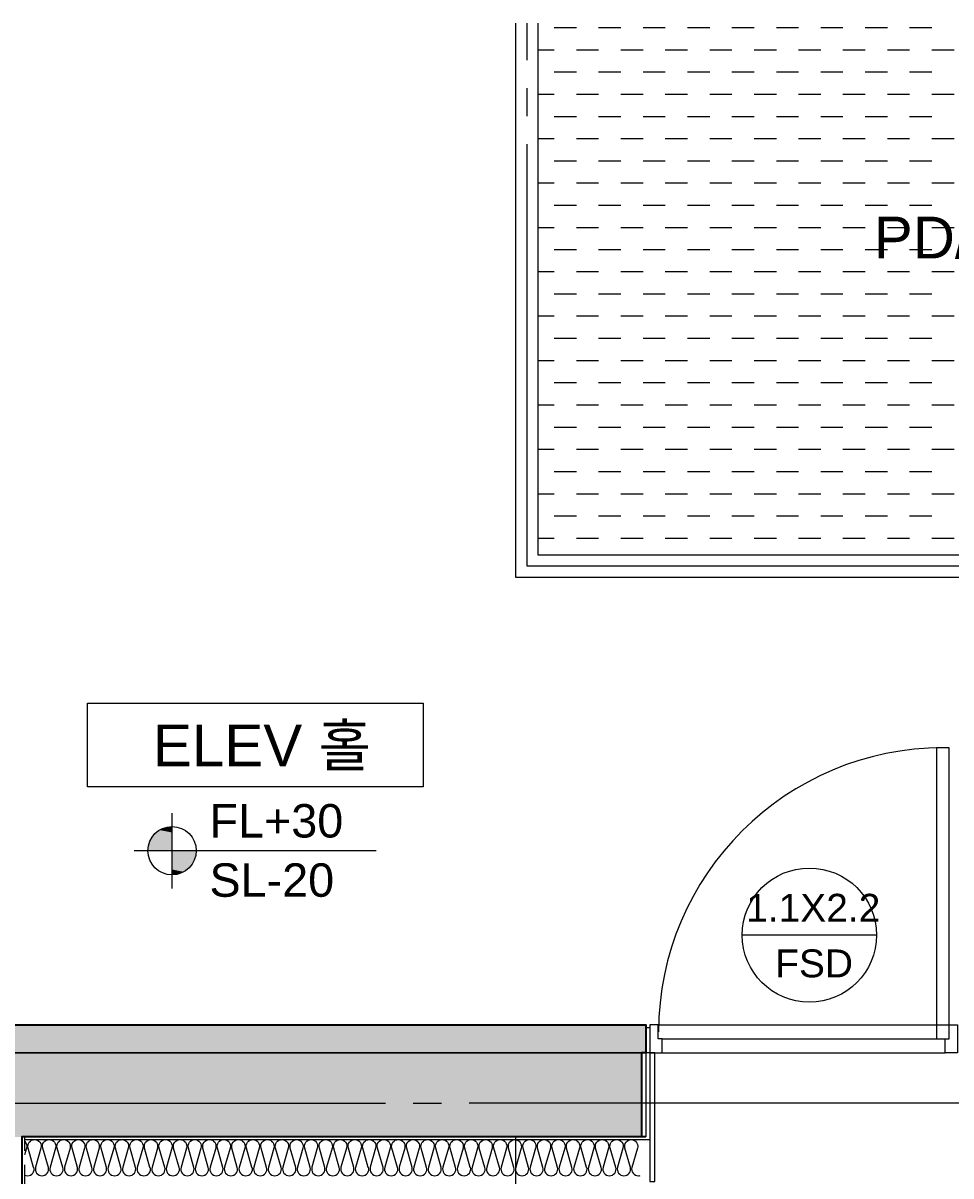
# Model space of a CAD drawing. Header units: millimetres. Extents: x 906 to 41302, y 848 to 28850.
# Drawn here: x 8475 to 11790, y 16627 to 20747 of the extents above; entities that cross this region are included whole.
import ezdxf

# ---------------------------------------------------------------- set-up
doc = ezdxf.new("R2010")
doc.units = ezdxf.units.MM
for name, color, linetype in [('PDF_A-ANNO-PONT', 7, 'Continuous'), ('PDF_A-FLOR-GRID', 7, 'Continuous'), ('PDF_A-FLOR-ROOM-IDEN', 7, 'Continuous'), ('PDF_A-WIN-IDEN', 7, 'Continuous'), ('PDF_X-단위세대$및$주동평면도$A-DOOR', 7, 'Continuous'), ('PDF_X-단위세대$및$주동평면도$A-FIN-INSL', 7, 'Continuous'), ('PDF_X-단위세대$및$주동평면도$A-FIN-INSL-HID', 7, 'Continuous'), ('PDF_X-단위세대$및$주동평면도$A-ST-AXIS-CEN', 7, 'Continuous'), ('PDF_X-단위세대$및$주동평면도$A-ST-CONC', 7, 'Continuous'), ('PDF_X-단위세대$및$주동평면도$A-WALL-DRY', 7, 'Continuous'), ('PDF_문자', 7, 'Continuous')]:
    doc.layers.add(name, color=color, linetype=linetype)
doc.layers.add('PDF_X-단위세대$및$주동평면도$A-FIN-INSL-HAT', color=7, linetype='Continuous', true_color=0x666666)
doc.layers.add('PDF_X-단위세대$및$주동평면도$S-ST-CONC-PAT1', color=7, linetype='Continuous', true_color=0xb7b7b7)
doc.styles.add('PDF Arial', font='arial.ttf')

msp = doc.modelspace()

# ---------------------------------------------------------------- linework, layer by layer
at = {"layer": 'PDF_A-ANNO-PONT', "lineweight": 13}
for points in [[(9006.4, 17922.9), (9006.4, 17654.1)], [(9736.7, 17788.5), (8872, 17788.5)]]:
    msp.add_lwpolyline(points, dxfattribs=at)
msp.add_circle((9007, 17789), 86.3, dxfattribs=at)
at = {"layer": 'PDF_A-ANNO-PONT', "transparency": 33554559}
for points in [[(8940.8, 17843.5), (9006.4, 17830.8), (8932.3, 17830.8)], [(8951.4, 17854.1), (9006.4, 17843.5), (8940.8, 17843.5)], [(9006.4, 17843.5), (8940.8, 17843.5), (9006.4, 17830.8)], [(8963, 17862.6), (9006.4, 17854.1), (8951.4, 17854.1)], [(9006.4, 17854.1), (8951.4, 17854.1), (9006.4, 17843.5)], [(8976.8, 17868.9), (9006.4, 17862.6), (8963, 17862.6)], [(9006.4, 17862.6), (8963, 17862.6), (9006.4, 17854.1)], [(8991.6, 17873.1), (9006.4, 17868.9), (8976.8, 17868.9)], [(9006.4, 17868.9), (8976.8, 17868.9), (9006.4, 17862.6)], [(9006.4, 17874.2), (9006.4, 17873.1), (8991.6, 17873.1)], [(9006.4, 17873.1), (8991.6, 17873.1), (9006.4, 17868.9)], [(8921.8, 17803.3), (9006.4, 17788.5), (8920.7, 17788.5)], [(8926, 17818.1), (9006.4, 17803.3), (8921.8, 17803.3)], [(9006.4, 17803.3), (8921.8, 17803.3), (9006.4, 17788.5)], [(8932.3, 17830.8), (9006.4, 17818.1), (8926, 17818.1)], [(9006.4, 17818.1), (8926, 17818.1), (9006.4, 17803.3)], [(9006.4, 17830.8), (8932.3, 17830.8), (9006.4, 17818.1)], [(9093.2, 17788.5), (9006.4, 17788.5), (9092.1, 17772.6)], [(9006.4, 17788.5), (9092.1, 17772.6), (9006.4, 17772.6)], [(9092.1, 17772.6), (9006.4, 17772.6), (9087.9, 17758.8)], [(9006.4, 17772.6), (9087.9, 17758.8), (9006.4, 17758.8)], [(9087.9, 17758.8), (9006.4, 17758.8), (9081.6, 17745.1)], [(9006.4, 17758.8), (9081.6, 17745.1), (9006.4, 17745.1)], [(9081.6, 17745.1), (9006.4, 17745.1), (9073.1, 17732.4)], [(9006.4, 17745.1), (9073.1, 17732.4), (9006.4, 17732.4)], [(9073.1, 17732.4), (9006.4, 17732.4), (9062.5, 17721.8)], [(9006.4, 17732.4), (9062.5, 17721.8), (9006.4, 17721.8)], [(9062.5, 17721.8), (9006.4, 17721.8), (9049.8, 17713.3)], [(9006.4, 17721.8), (9049.8, 17713.3), (9006.4, 17713.3)], [(9049.8, 17713.3), (9006.4, 17713.3), (9036.1, 17707)], [(9006.4, 17713.3), (9036.1, 17707), (9006.4, 17707)], [(9006.4, 17707), (9006.4, 17702.8), (9021.2, 17702.8)], [(9006.4, 17707), (9036.1, 17707), (9021.2, 17702.8)], [(9006.4, 17702.8), (9021.2, 17702.8), (9006.4, 17701.7)]]:
    msp.add_solid(points, dxfattribs=at)
at = {"layer": 'PDF_A-FLOR-GRID', "lineweight": 5}
for points in [[(10372.7, 20730.6), (10452.1, 20730.6)], [(10531.5, 20730.6), (10610.9, 20730.6)], [(10690.2, 20730.6), (10769.6, 20730.6)], [(10849, 20730.6), (10928.4, 20730.6)], [(11007.7, 20730.6), (11087.1, 20730.6)], [(11166.5, 20730.6), (11245.9, 20730.6)], [(11325.2, 20730.6), (11404.6, 20730.6)], [(11484, 20730.6), (11563.4, 20730.6)], [(11642.7, 20730.6), (11722.1, 20730.6)], [(10314.5, 20651.3), (10372.7, 20651.3)], [(10452.1, 20651.3), (10531.5, 20651.3)], [(10610.9, 20651.3), (10690.2, 20651.3)], [(10769.6, 20651.3), (10849, 20651.3)], [(10928.4, 20651.3), (11007.7, 20651.3)], [(11087.1, 20651.3), (11166.5, 20651.3)], [(11245.9, 20651.3), (11325.2, 20651.3)], [(11404.6, 20651.3), (11484, 20651.3)], [(11563.4, 20651.3), (11642.7, 20651.3)], [(11722.1, 20651.3), (11801.5, 20651.3)], [(10372.7, 20571.9), (10452.1, 20571.9)], [(10531.5, 20571.9), (10610.9, 20571.9)], [(10690.2, 20571.9), (10769.6, 20571.9)], [(10849, 20571.9), (10928.4, 20571.9)], [(11007.7, 20571.9), (11087.1, 20571.9)], [(11166.5, 20571.9), (11245.9, 20571.9)], [(11325.2, 20571.9), (11404.6, 20571.9)], [(11484, 20571.9), (11563.4, 20571.9)], [(11642.7, 20571.9), (11722.1, 20571.9)], [(10314.5, 20492.5), (10372.7, 20492.5)], [(10452.1, 20492.5), (10531.5, 20492.5)], [(10610.9, 20492.5), (10690.2, 20492.5)], [(10769.6, 20492.5), (10849, 20492.5)], [(10928.4, 20492.5), (11007.7, 20492.5)], [(11087.1, 20492.5), (11166.5, 20492.5)], [(11245.9, 20492.5), (11325.2, 20492.5)], [(11404.6, 20492.5), (11484, 20492.5)], [(11563.4, 20492.5), (11642.7, 20492.5)], [(11722.1, 20492.5), (11801.5, 20492.5)], [(10372.7, 20413.1), (10452.1, 20413.1)], [(10531.5, 20413.1), (10610.9, 20413.1)], [(10690.2, 20413.1), (10769.6, 20413.1)], [(10849, 20413.1), (10928.4, 20413.1)], [(11007.7, 20413.1), (11087.1, 20413.1)], [(11166.5, 20413.1), (11245.9, 20413.1)], [(11325.2, 20413.1), (11404.6, 20413.1)], [(11484, 20413.1), (11563.4, 20413.1)], [(11642.7, 20413.1), (11722.1, 20413.1)], [(10314.5, 20333.8), (10372.7, 20333.8)], [(10452.1, 20333.8), (10531.5, 20333.8)], [(10610.9, 20333.8), (10690.2, 20333.8)], [(10769.6, 20333.8), (10849, 20333.8)], [(10928.4, 20333.8), (11007.7, 20333.8)], [(11087.1, 20333.8), (11166.5, 20333.8)], [(11245.9, 20333.8), (11325.2, 20333.8)], [(11404.6, 20333.8), (11484, 20333.8)], [(11563.4, 20333.8), (11642.7, 20333.8)], [(11722.1, 20333.8), (11801.5, 20333.8)], [(10372.7, 20254.4), (10452.1, 20254.4)], [(10531.5, 20254.4), (10610.9, 20254.4)], [(10690.2, 20254.4), (10769.6, 20254.4)], [(10849, 20254.4), (10928.4, 20254.4)], [(11007.7, 20254.4), (11087.1, 20254.4)], [(11166.5, 20254.4), (11245.9, 20254.4)], [(11325.2, 20254.4), (11404.6, 20254.4)], [(11484, 20254.4), (11563.4, 20254.4)], [(11642.7, 20254.4), (11722.1, 20254.4)], [(10314.5, 20175), (10372.7, 20175)], [(10452.1, 20175), (10531.5, 20175)], [(10610.9, 20175), (10690.2, 20175)], [(10769.6, 20175), (10849, 20175)], [(10928.4, 20175), (11007.7, 20175)], [(11087.1, 20175), (11166.5, 20175)], [(11245.9, 20175), (11325.2, 20175)], [(11404.6, 20175), (11484, 20175)], [(11563.4, 20175), (11642.7, 20175)], [(11722.1, 20175), (11801.5, 20175)], [(10372.7, 20095.6), (10452.1, 20095.6)], [(10531.5, 20095.6), (10610.9, 20095.6)], [(10690.2, 20095.6), (10769.6, 20095.6)], [(10849, 20095.6), (10928.4, 20095.6)], [(11007.7, 20095.6), (11087.1, 20095.6)], [(11166.5, 20095.6), (11245.9, 20095.6)], [(11325.2, 20095.6), (11404.6, 20095.6)], [(11484, 20095.6), (11563.4, 20095.6)], [(11642.7, 20095.6), (11722.1, 20095.6)], [(10314.5, 20016.3), (10372.7, 20016.3)], [(10452.1, 20016.3), (10531.5, 20016.3)], [(10610.9, 20016.3), (10690.2, 20016.3)], [(10769.6, 20016.3), (10849, 20016.3)], [(10928.4, 20016.3), (11007.7, 20016.3)], [(11087.1, 20016.3), (11166.5, 20016.3)], [(11245.9, 20016.3), (11325.2, 20016.3)], [(11404.6, 20016.3), (11484, 20016.3)], [(11563.4, 20016.3), (11642.7, 20016.3)], [(11722.1, 20016.3), (11801.5, 20016.3)], [(10372.7, 19936.9), (10452.1, 19936.9)], [(10531.5, 19936.9), (10610.9, 19936.9)], [(10690.2, 19936.9), (10769.6, 19936.9)], [(10849, 19936.9), (10928.4, 19936.9)], [(11007.7, 19936.9), (11087.1, 19936.9)], [(11166.5, 19936.9), (11245.9, 19936.9)], [(11325.2, 19936.9), (11404.6, 19936.9)], [(11484, 19936.9), (11563.4, 19936.9)], [(11642.7, 19936.9), (11722.1, 19936.9)], [(10314.5, 19858.6), (10372.7, 19858.6)], [(10452.1, 19858.6), (10531.5, 19858.6)], [(10610.9, 19858.6), (10690.2, 19858.6)], [(10769.6, 19858.6), (10849, 19858.6)], [(10928.4, 19858.6), (11007.7, 19858.6)], [(11087.1, 19858.6), (11166.5, 19858.6)], [(11245.9, 19858.6), (11325.2, 19858.6)], [(11404.6, 19858.6), (11484, 19858.6)], [(11563.4, 19858.6), (11642.7, 19858.6)], [(11722.1, 19858.6), (11801.5, 19858.6)], [(10372.7, 19779.2), (10452.1, 19779.2)], [(10531.5, 19779.2), (10610.9, 19779.2)], [(10690.2, 19779.2), (10769.6, 19779.2)], [(10849, 19779.2), (10928.4, 19779.2)], [(11007.7, 19779.2), (11087.1, 19779.2)], [(11166.5, 19779.2), (11245.9, 19779.2)], [(11325.2, 19779.2), (11404.6, 19779.2)], [(11484, 19779.2), (11563.4, 19779.2)], [(11642.7, 19779.2), (11722.1, 19779.2)], [(10314.5, 19699.8), (10372.7, 19699.8)], [(10452.1, 19699.8), (10531.5, 19699.8)], [(10610.9, 19699.8), (10690.2, 19699.8)], [(10769.6, 19699.8), (10849, 19699.8)], [(10928.4, 19699.8), (11007.7, 19699.8)], [(11087.1, 19699.8), (11166.5, 19699.8)], [(11245.9, 19699.8), (11325.2, 19699.8)], [(11404.6, 19699.8), (11484, 19699.8)], [(11563.4, 19699.8), (11642.7, 19699.8)], [(11722.1, 19699.8), (11801.5, 19699.8)], [(10372.7, 19620.5), (10452.1, 19620.5)], [(10531.5, 19620.5), (10610.9, 19620.5)], [(10690.2, 19620.5), (10769.6, 19620.5)], [(10849, 19620.5), (10928.4, 19620.5)], [(11007.7, 19620.5), (11087.1, 19620.5)], [(11166.5, 19620.5), (11245.9, 19620.5)], [(11325.2, 19620.5), (11404.6, 19620.5)], [(11484, 19620.5), (11563.4, 19620.5)], [(11642.7, 19620.5), (11722.1, 19620.5)], [(10314.5, 19541.1), (10372.7, 19541.1)], [(10452.1, 19541.1), (10531.5, 19541.1)], [(10610.9, 19541.1), (10690.2, 19541.1)], [(10769.6, 19541.1), (10849, 19541.1)], [(10928.4, 19541.1), (11007.7, 19541.1)], [(11087.1, 19541.1), (11166.5, 19541.1)], [(11245.9, 19541.1), (11325.2, 19541.1)], [(11404.6, 19541.1), (11484, 19541.1)], [(11563.4, 19541.1), (11642.7, 19541.1)], [(11722.1, 19541.1), (11801.5, 19541.1)], [(10372.7, 19461.7), (10452.1, 19461.7)], [(10531.5, 19461.7), (10610.9, 19461.7)], [(10690.2, 19461.7), (10769.6, 19461.7)], [(10849, 19461.7), (10928.4, 19461.7)], [(11007.7, 19461.7), (11087.1, 19461.7)], [(11166.5, 19461.7), (11245.9, 19461.7)], [(11325.2, 19461.7), (11404.6, 19461.7)], [(11484, 19461.7), (11563.4, 19461.7)], [(11642.7, 19461.7), (11722.1, 19461.7)], [(10314.5, 19382.3), (10372.7, 19382.3)], [(10452.1, 19382.3), (10531.5, 19382.3)], [(10610.9, 19382.3), (10690.2, 19382.3)], [(10769.6, 19382.3), (10849, 19382.3)], [(10928.4, 19382.3), (11007.7, 19382.3)], [(11087.1, 19382.3), (11166.5, 19382.3)], [(11245.9, 19382.3), (11325.2, 19382.3)], [(11404.6, 19382.3), (11484, 19382.3)], [(11563.4, 19382.3), (11642.7, 19382.3)], [(11722.1, 19382.3), (11801.5, 19382.3)], [(10372.7, 19303), (10452.1, 19303)], [(10531.5, 19303), (10610.9, 19303)], [(10690.2, 19303), (10769.6, 19303)], [(10849, 19303), (10928.4, 19303)], [(11007.7, 19303), (11087.1, 19303)], [(11166.5, 19303), (11245.9, 19303)], [(11325.2, 19303), (11404.6, 19303)], [(11484, 19303), (11563.4, 19303)], [(11642.7, 19303), (11722.1, 19303)], [(10314.5, 19223.6), (10372.7, 19223.6)], [(10452.1, 19223.6), (10531.5, 19223.6)], [(10610.9, 19223.6), (10690.2, 19223.6)], [(10769.6, 19223.6), (10849, 19223.6)], [(10928.4, 19223.6), (11007.7, 19223.6)], [(11087.1, 19223.6), (11166.5, 19223.6)], [(11245.9, 19223.6), (11325.2, 19223.6)], [(11404.6, 19223.6), (11484, 19223.6)], [(11563.4, 19223.6), (11642.7, 19223.6)], [(11722.1, 19223.6), (11801.5, 19223.6)], [(10372.7, 19144.2), (10452.1, 19144.2)], [(10531.5, 19144.2), (10610.9, 19144.2)], [(10690.2, 19144.2), (10769.6, 19144.2)], [(10849, 19144.2), (10928.4, 19144.2)], [(11007.7, 19144.2), (11087.1, 19144.2)], [(11166.5, 19144.2), (11245.9, 19144.2)], [(11325.2, 19144.2), (11404.6, 19144.2)], [(11484, 19144.2), (11563.4, 19144.2)], [(11642.7, 19144.2), (11722.1, 19144.2)], [(10314.5, 19064.8), (10372.7, 19064.8)], [(10452.1, 19064.8), (10531.5, 19064.8)], [(10610.9, 19064.8), (10690.2, 19064.8)], [(10769.6, 19064.8), (10849, 19064.8)], [(10928.4, 19064.8), (11007.7, 19064.8)], [(11087.1, 19064.8), (11166.5, 19064.8)], [(11245.9, 19064.8), (11325.2, 19064.8)], [(11404.6, 19064.8), (11484, 19064.8)], [(11563.4, 19064.8), (11642.7, 19064.8)], [(11722.1, 19064.8), (11801.5, 19064.8)], [(10372.7, 18985.5), (10452.1, 18985.5)], [(10531.5, 18985.5), (10610.9, 18985.5)], [(10690.2, 18985.5), (10769.6, 18985.5)], [(10849, 18985.5), (10928.4, 18985.5)], [(11007.7, 18985.5), (11087.1, 18985.5)], [(11166.5, 18985.5), (11245.9, 18985.5)], [(11325.2, 18985.5), (11404.6, 18985.5)], [(11484, 18985.5), (11563.4, 18985.5)], [(11642.7, 18985.5), (11722.1, 18985.5)], [(10314.5, 18906.1), (10372.7, 18906.1)], [(10452.1, 18906.1), (10531.5, 18906.1)], [(10610.9, 18906.1), (10690.2, 18906.1)], [(10769.6, 18906.1), (10849, 18906.1)], [(10928.4, 18906.1), (11007.7, 18906.1)], [(11087.1, 18906.1), (11166.5, 18906.1)], [(11245.9, 18906.1), (11325.2, 18906.1)], [(11404.6, 18906.1), (11484, 18906.1)], [(11563.4, 18906.1), (11642.7, 18906.1)], [(11722.1, 18906.1), (11801.5, 18906.1)]]:
    msp.add_lwpolyline(points, dxfattribs=at)
at = {"layer": 'PDF_A-FLOR-ROOM-IDEN', "lineweight": 13}
msp.add_lwpolyline([(8704.8, 18017.1), (8704.8, 18316.6), (9903.9, 18316.6), (9903.9, 18017.1)], close=True, dxfattribs=at)
at = {"layer": 'PDF_A-WIN-IDEN', "lineweight": 13}
msp.add_lwpolyline([(11524.2, 17486.9), (11044.8, 17486.9)], dxfattribs=at)
msp.add_circle((11284.5, 17487.4), 239.7, dxfattribs=at)
at = {"layer": 'PDF_X-단위세대$및$주동평면도$A-DOOR', "lineweight": 9}
for points in [[(11739, 17116.4), (11784.5, 17116.4), (11784.5, 18156.8), (11739, 18156.8)], [(10699.8, 17156.7), (10714.6, 17156.7), (10714.6, 17066.7), (10699.8, 17066.7)], [(10759, 17116.4), (10744.2, 17116.4), (10744.2, 17166.2), (10714.6, 17166.2), (10714.6, 17066.7), (10759, 17066.7)], [(11769.7, 17116.4), (11784.5, 17116.4), (11784.5, 17166.2), (11814.2, 17166.2), (11814.2, 17066.7), (11769.7, 17066.7)], [(10732.6, 17066.7), (10714.6, 17066.7), (10714.6, 16606.3), (10732.6, 16606.3)]]:
    msp.add_lwpolyline(points, close=True, dxfattribs=at)
at = {"layer": 'PDF_X-단위세대$및$주동평면도$A-DOOR', "lineweight": 5}
for points in [[(10744.2, 17166.2), (11784.5, 17166.2)], [(10759, 17116.4), (11769.7, 17116.4)], [(10759, 17066.7), (11769.7, 17066.7)]]:
    msp.add_lwpolyline(points, dxfattribs=at)
at = {"layer": 'PDF_X-단위세대$및$주동평면도$A-DOOR', "lineweight": 9}
msp.add_lwpolyline([(10714.6, 16766.1), (10714.6, 16606.3), (10732.6, 16606.3), (10732.6, 16766.1)], dxfattribs=at)
at = {"layer": 'PDF_X-단위세대$및$주동평면도$A-DOOR', "lineweight": 5}
msp.add_arc((11762.9, 17139.2), 1017.6, 90, 179.8627, dxfattribs=at)
at = {"layer": 'PDF_X-단위세대$및$주동평면도$A-FIN-INSL', "lineweight": 5}
for points in [[(10699.8, 17066.7), (10699.8, 16766.1), (10684.9, 16766.1)], [(8479.4, 16756.6), (10714.6, 16756.6)]]:
    msp.add_lwpolyline(points, dxfattribs=at)
at = {"layer": 'PDF_X-단위세대$및$주동평면도$A-FIN-INSL-HAT', "lineweight": 9}
for points in [[(8479.8, 16750.6, -0.291384), (8486.8, 16725.9), (8479.4, 16701.6)], [(8512.2, 16657.1), (8493.1, 16726, -0.501624), (8515.9, 16756.6, -0.501624), (8538.6, 16725.9), (8519.5, 16658.1, 0.501624), (8542.3, 16627.5, 0.501624), (8565.1, 16657.1), (8544.9, 16726, -0.501624), (8567.7, 16756.6, -0.501624), (8590.5, 16725.9), (8571.4, 16658.1, 0.501624), (8594.2, 16627.5, 0.501624), (8617, 16657.1), (8596.8, 16726, -0.501624), (8619.6, 16756.6, -0.501624), (8642.4, 16725.9), (8623.2, 16658.1, 0.501624), (8646.1, 16627.5, 0.501613), (8668.8, 16657.1), (8649.7, 16726, -0.501624), (8672.5, 16756.6, -0.501596), (8694.2, 16725.9), (8675.1, 16658.1, 0.501596), (8697.9, 16627.5, 0.501596), (8720.7, 16657.1), (8701.6, 16726, -0.501596), (8724.4, 16756.6, -0.501596), (8746.1, 16725.9), (8727, 16658.1, 0.501596), (8749.8, 16627.5, 0.501596), (8772.5, 16657.1), (8753.4, 16726, -0.501596), (8776.2, 16756.6, -0.501596), (8799, 16725.9), (8778.8, 16658.1, 0.501596), (8801.6, 16627.5, 0.501596), (8824.4, 16657.1), (8805.3, 16726, -0.501596), (8828.1, 16756.6, -0.501596), (8850.8, 16725.9), (8830.7, 16658.1, 0.501596), (8853.5, 16627.5, 0.501596), (8876.2, 16657.1), (8857.1, 16726, -0.501596), (8879.9, 16756.6, -0.501596), (8902.7, 16725.9), (8882.6, 16657.1, 0.501596), (8906.4, 16627.5, 0.501596), (8929.2, 16658.1)], [(8928.1, 16657.1), (8909, 16726, -0.501596), (8931.8, 16756.6, -0.501596), (8954.6, 16725.9), (8935.4, 16658.1, 0.501596), (8958.3, 16627.5, 0.501596), (8981, 16657.1), (8960.8, 16726, -0.501596), (8983.7, 16756.6, -0.501596), (9006.4, 16725.9), (8987.3, 16658.1, 0.501596), (9010.1, 16627.5, 0.501596), (9032.9, 16657.1), (9012.7, 16726, -0.501596), (9035.5, 16756.6, -0.501596), (9058.3, 16725.9), (9039.2, 16658.1, 0.501596), (9062, 16627.5, 0.501596), (9084.7, 16657.1), (9065.6, 16726, -0.501596), (9088.4, 16756.6, -0.501596), (9110.1, 16725.9), (9091, 16658.1, 0.501596), (9113.8, 16627.5, 0.501596), (9136.6, 16657.1), (9117.5, 16726, -0.501596), (9140.3, 16756.6, -0.501596), (9163.1, 16725.9), (9142.9, 16658.1, 0.501596), (9165.7, 16627.5, 0.501596), (9188.5, 16657.1), (9169.3, 16726, -0.501596), (9192.2, 16756.6, -0.501596), (9214.9, 16725.9), (9194.7, 16658.1, 0.501596), (9217.6, 16627.5, 0.501596), (9240.3, 16657.1), (9221.2, 16726, -0.501596), (9244, 16756.6, -0.501596), (9266.8, 16725.9), (9246.7, 16657.1, 0.501596), (9270.5, 16627.5, 0.501596), (9293.3, 16658.1)], [(9292.2, 16657.1), (9273.1, 16726, -0.501596), (9295.9, 16756.6, -0.501596), (9318.6, 16725.9), (9299.5, 16658.1, 0.501596), (9322.3, 16627.5, 0.501596), (9345.1, 16657.1), (9324.9, 16726, -0.501596), (9347.7, 16756.6, -0.501596), (9370.5, 16725.9), (9351.4, 16658.1, 0.501596), (9374.2, 16627.5, 0.501596), (9396.9, 16657.1), (9376.8, 16726, -0.501596), (9399.6, 16756.6, -0.501596), (9422.3, 16725.9), (9403.2, 16658.1, 0.501596), (9426.1, 16627.5, 0.501596), (9448.8, 16657.1), (9429.7, 16726, -0.501596), (9452.5, 16756.6, -0.501596), (9474.2, 16725.9), (9455.1, 16658.1, 0.501596), (9477.9, 16627.5, 0.501596), (9500.7, 16657.1), (9481.5, 16726, -0.501596), (9504.4, 16756.6, -0.501596), (9526.1, 16725.9), (9506.9, 16658.1, 0.501596), (9529.8, 16627.5, 0.501596), (9552.5, 16657.1), (9533.4, 16726, -0.501596), (9556.2, 16756.6, -0.501596), (9579, 16725.9), (9558.8, 16658.1, 0.501596), (9581.6, 16627.5, 0.501596), (9604.4, 16657.1), (9585.3, 16726, -0.501596), (9608.1, 16756.6, -0.501596), (9630.8, 16725.9), (9610.7, 16658.1, 0.501596), (9633.5, 16627.5, 0.501596), (9656.2, 16657.1), (9637.1, 16726, -0.501596), (9659.9, 16756.6, -0.501596), (9682.7, 16725.9), (9662.6, 16657.1, 0.501596), (9686.4, 16627.5, 0.501596), (9709.2, 16658.1)], [(9708.1, 16657.1), (9689, 16726, -0.501596), (9711.8, 16756.6, -0.501596), (9734.6, 16725.9), (9715.4, 16658.1, 0.501596), (9738.3, 16627.5, 0.501596), (9761, 16657.1), (9740.8, 16726, -0.501596), (9763.7, 16756.6, -0.501596), (9786.4, 16725.9), (9767.3, 16658.1, 0.501596), (9790.1, 16627.5, 0.501596), (9812.9, 16657.1), (9792.7, 16726, -0.501596), (9815.5, 16756.6, -0.501596), (9838.3, 16725.9), (9819.2, 16658.1, 0.501596), (9842, 16627.5, 0.501596), (9864.7, 16657.1), (9845.6, 16726, -0.501596), (9868.4, 16756.6, -0.501596), (9890.1, 16725.9), (9871, 16658.1, 0.501596), (9893.8, 16627.5, 0.501596), (9916.6, 16657.1), (9897.5, 16726, -0.501596), (9920.3, 16756.6, -0.501596), (9943, 16725.9), (9922.9, 16658.1, 0.501596), (9945.7, 16627.5, 0.501596), (9968.4, 16657.1), (9949.3, 16726, -0.501596), (9972.1, 16756.6, -0.501596), (9994.9, 16725.9), (9974.7, 16658.1, 0.501596), (9997.6, 16627.5, 0.501596), (10020.3, 16657.1), (10001.2, 16726, -0.501596), (10024, 16756.6, -0.501596), (10046.8, 16725.9), (10026.7, 16657.1, 0.501596), (10050.5, 16627.5, 0.501596), (10073.3, 16658.1)], [(10072.2, 16657.1), (10053, 16726, -0.501596), (10075.9, 16756.6, -0.501596), (10098.6, 16725.9), (10079.5, 16658.1, 0.501596), (10102.3, 16627.5, 0.501596), (10125.1, 16657.1), (10104.9, 16726, -0.501596), (10127.7, 16756.6, -0.501596), (10150.5, 16725.9), (10131.4, 16658.1, 0.501596), (10154.2, 16627.5, 0.501596), (10176.9, 16657.1), (10156.8, 16726, -0.501596), (10179.6, 16756.6, -0.501596), (10202.3, 16725.9), (10183.2, 16658.1, 0.501596), (10206, 16627.5, 0.501596), (10228.8, 16657.1), (10209.7, 16726, -0.501596), (10232.5, 16756.6, -0.501596), (10254.2, 16725.9), (10235.1, 16658.1, 0.501596), (10257.9, 16627.5, 0.501596), (10280.7, 16657.1), (10261.5, 16726, -0.501596), (10284.4, 16756.6, -0.501596), (10306.1, 16725.9), (10286.9, 16658.1, 0.501596), (10309.8, 16627.5, 0.501596), (10332.5, 16657.1), (10313.4, 16726, -0.501596), (10336.2, 16756.6, -0.501596), (10359, 16725.9), (10338.8, 16658.1, 0.501596), (10361.6, 16627.5, 0.501596), (10384.4, 16657.1), (10365.3, 16726, -0.501596), (10388.1, 16756.6, -0.501596), (10410.8, 16725.9), (10390.7, 16658.1, 0.501596), (10413.5, 16627.5, 0.501596), (10436.2, 16657.1), (10417.1, 16726, -0.501596), (10439.9, 16756.6, -0.501596), (10462.7, 16725.9), (10442.6, 16657.1, 0.501596), (10466.4, 16627.5, 0.501596), (10489.2, 16658.1)], [(10488.1, 16657.1), (10469, 16726, -0.501596), (10491.8, 16756.6, -0.501596), (10514.5, 16725.9), (10495.4, 16658.1, 0.501596), (10518.3, 16627.5, 0.501596), (10541, 16657.1), (10520.8, 16726, -0.501596), (10543.7, 16756.6, -0.501596), (10566.4, 16725.9), (10547.3, 16658.1, 0.501596), (10570.1, 16627.5, 0.501596), (10592.9, 16657.1), (10572.7, 16726, -0.501596), (10595.5, 16756.6, -0.501596), (10618.3, 16725.9), (10599.1, 16658.1, 0.501596), (10622, 16627.5, 0.501596), (10644.7, 16657.1), (10625.6, 16726, -0.501596), (10648.4, 16756.6, -0.501596), (10670.1, 16725.9), (10650, 16657.1, 0.501596), (10673.8, 16627.5, 0.063058), (10679.8, 16628.2)], [(8480.6, 16629.6, 0.107286), (8490.5, 16627.5, 0.501624), (8513.3, 16658.1)]]:
    msp.add_lwpolyline(points, format="xyb", dxfattribs=at)
at = {"layer": 'PDF_X-단위세대$및$주동평면도$A-FIN-INSL-HID', "lineweight": 5}
for points in [[(8479.4, 16766.1), (8479.4, 16716.4)], [(8479.4, 16666.6), (8479.4, 16566.1)]]:
    msp.add_lwpolyline(points, dxfattribs=at)
at = {"layer": 'PDF_X-단위세대$및$주동평면도$A-ST-AXIS-CEN', "lineweight": 5}
for points in [[(13534, 20746.5), (13534, 19226.8), (12839.7, 19226.8), (12839.7, 16886.8), (10069, 16886.8)], [(10274.3, 20746.5), (10274.3, 20614.2)], [(10274.3, 20513.7), (10274.3, 20414.2)], [(10274.3, 20313.7), (10274.3, 18806.6), (12559.2, 18806.6)], [(7319.4, 16886.8), (9769.5, 16886.8)], [(9869, 16886.8), (9969.5, 16886.8)], [(10234.1, 16766.1), (10234.1, 16496.3)]]:
    msp.add_lwpolyline(points, dxfattribs=at)
at = {"layer": 'PDF_X-단위세대$및$주동평면도$A-ST-CONC', "lineweight": 25}
for points in [[(7319.4, 17166.2), (10699.8, 17166.2), (10699.8, 17066.7), (10684.9, 17066.7), (10684.9, 16766.1)], [(10699.8, 16766.1), (8479.4, 16766.1), (8469.8, 16766.1), (8469.8, 16316.3), (8479.4, 16316.3), (8479.4, 11151.7), (8469.8, 11151.7), (8469.8, 10701.9), (8479.4, 10701.9), (9349.3, 10701.9), (9349.3, 10452.1), (8479.4, 10452.1), (8179.9, 10452.1), (7319.4, 10452.1)]]:
    msp.add_lwpolyline(points, dxfattribs=at)
at = {"layer": 'PDF_X-단위세대$및$주동평면도$A-WALL-DRY', "lineweight": 13}
for points in [[(10234.1, 20746.5), (10234.1, 18766.4), (11929.5, 18766.4), (11929.5, 17166.2)], [(10314.5, 20746.5), (10314.5, 18846.8), (12559.2, 18846.8)]]:
    msp.add_lwpolyline(points, dxfattribs=at)
at = {"layer": 'PDF_X-단위세대$및$주동평면도$S-ST-CONC-PAT1', "lineweight": 0}
msp.add_lwpolyline([(7319.4, 17066.7), (10684.9, 17066.7), (7319.4, 17066.7)], dxfattribs=at)
at = {"layer": 'PDF_X-단위세대$및$주동평면도$S-ST-CONC-PAT1', "transparency": 33554559}
for points in [[(7319.4, 17137.6), (7319.4, 17166.2), (10699.8, 17066.7)], [(7319.4, 17166.2), (10699.8, 17066.7), (10699.8, 17166.2)], [(7319.4, 17137.6), (7319.4, 17066.7), (10699.8, 17066.7)], [(7319.4, 16981), (7319.4, 17066.7), (10684.9, 16766.1)], [(7319.4, 17066.7), (10684.9, 16766.1), (10684.9, 17066.7)], [(7319.4, 16981), (7319.4, 16766.1), (10684.9, 16766.1)]]:
    msp.add_solid(points, dxfattribs=at)

# ---------------------------------------------------------------- texts
at = {"layer": 'PDF_문자', "attachment_point": 7, "style": 'PDF Arial'}
for s, insert, char_height in [('PD/AV', (11514.7, 19903.2), 149.38), ('ELEV 홀', (8938.7, 18076.6), 149.38), ('FL+30', (9140.8, 17834.3), 119.51), ('SL-20', (9140.8, 17622.6), 119.51), ('1.1X2.2', (11058.5, 17535.2), 99.59), ('FSD', (11162.2, 17335.1), 99.59)]:
    msp.add_mtext(s, dxfattribs=dict(at, insert=insert, char_height=char_height))

doc.saveas('drawing.dxf')
